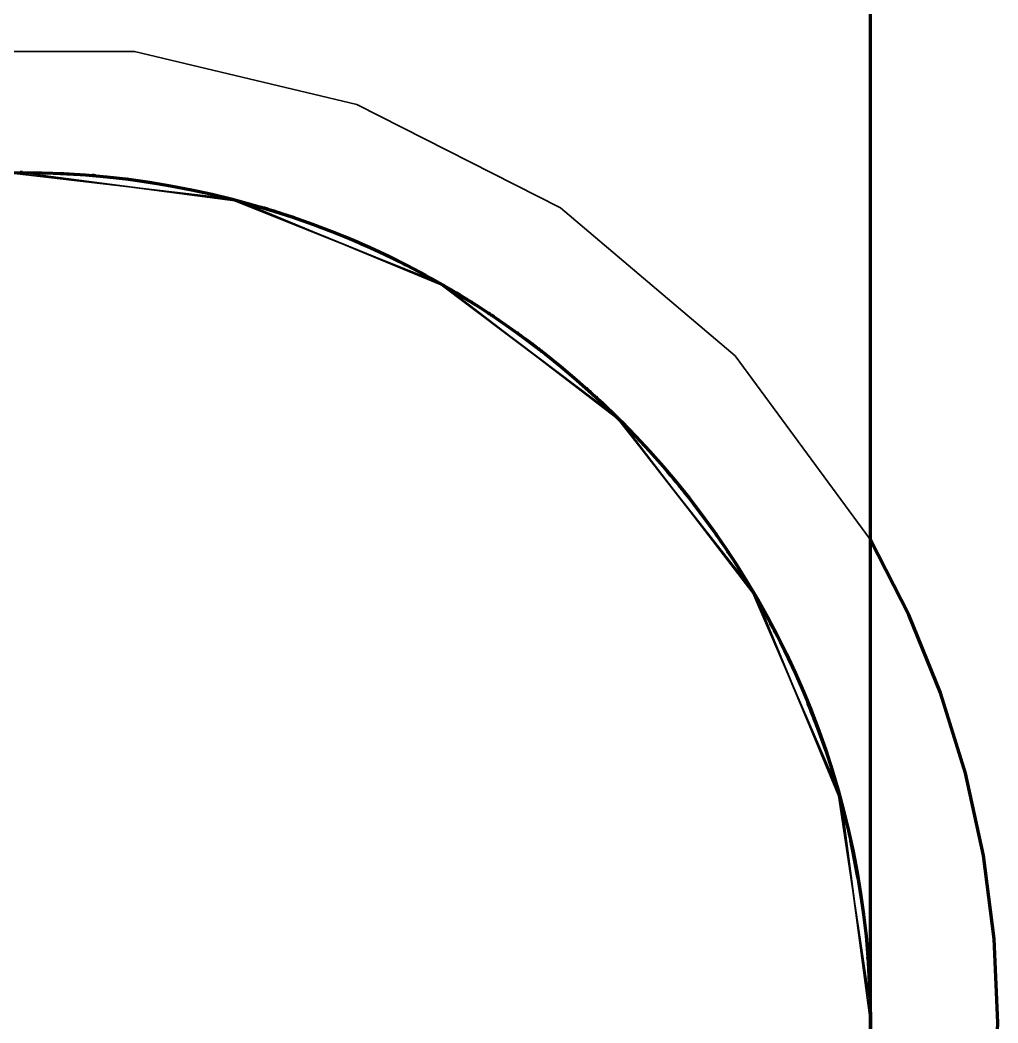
# Model space of a CAD drawing. Header units: millimetres. Extents: x 0 to 2382, y 0 to 420.
# Drawn here: x 132.7 to 132.93, y 120 to 120.2358 of the extents above; entities that cross this region are included whole.
import ezdxf

# ---------------------------------------------------------------- set-up
doc = ezdxf.new("R2010")
doc.units = ezdxf.units.MM
doc.linetypes.add('IRAM-E-TRAZOS', pattern=[5, 4, -1])
doc.layers.add('01-VISIBLE', color=7, linetype='CONTINUOUS', lineweight=70)
doc.layers.add('02-OCULTA', color=4, linetype='IRAM-E-TRAZOS', lineweight=35)

msp = doc.modelspace()

# ---------------------------------------------------------------- linework, layer by layer
at = {"layer": '01-VISIBLE'}
for points in [[(132.9, 119.52), (132.9, 119.57053), (132.9, 119.62105), (132.9, 119.67158), (132.9, 119.72211), (132.9, 119.77263), (132.9, 119.82316), (132.9, 119.87368), (132.9, 119.92421), (132.9, 119.97474), (132.9, 120.02526), (132.9, 120.07579), (132.9, 120.12632), (132.9, 120.17684), (132.9, 120.22737), (132.9, 120.27789), (132.9, 120.32842), (132.9, 120.37895), (132.9, 120.42947), (132.9, 120.48)], [(132.9, 120), (132.9, 120.05333), (132.9, 120.10667), (132.9, 120.16), (132.9, 120.21333), (132.9, 120.26667), (132.9, 120.32), (132.9, 120.37333), (132.9, 120.42667), (132.9, 120.48)], [(132.7006, 120.2), (132.7005, 120.2), (132.7004, 120.2), (132.7003, 120.2), (132.7002, 120.2), (132.7001, 120.2), (132.7, 120.2)], [(132.71703, 120.19927), (132.71702, 120.19927), (132.71701, 120.19928), (132.717, 120.19928), (132.71699, 120.19928), (132.71698, 120.19928), (132.71697, 120.19928)], [(132.71738, 120.19924), (132.71732, 120.19925), (132.71727, 120.19925), (132.71721, 120.19926), (132.71715, 120.19926), (132.71709, 120.19927), (132.71703, 120.19927)], [(132.71772, 120.19921), (132.71767, 120.19922), (132.71761, 120.19922), (132.71756, 120.19923), (132.7175, 120.19923), (132.71744, 120.19924), (132.71739, 120.19924)], [(132.71777, 120.19921), (132.71776, 120.19921), (132.71776, 120.19921), (132.71775, 120.19921), (132.71774, 120.19921), (132.71774, 120.19921), (132.71773, 120.19921)], [(132.71786, 120.1992), (132.71786, 120.1992), (132.71786, 120.1992), (132.71786, 120.1992), (132.71786, 120.1992), (132.71786, 120.1992), (132.71786, 120.1992)], [(132.72525, 120.1984), (132.72523, 120.1984), (132.72521, 120.1984), (132.7252, 120.19841), (132.72518, 120.19841), (132.72516, 120.19841), (132.72515, 120.19841)], [(132.73493, 120.19693), (132.73493, 120.19693), (132.73492, 120.19693), (132.73491, 120.19693), (132.73491, 120.19693), (132.7349, 120.19693), (132.73489, 120.19693)], [(132.75647, 120.19186), (132.75647, 120.19186), (132.75647, 120.19186), (132.75647, 120.19186), (132.75647, 120.19186), (132.75647, 120.19186), (132.75647, 120.19186)], [(132.75795, 120.19142), (132.75772, 120.19149), (132.75749, 120.19156), (132.75725, 120.19163), (132.75702, 120.1917), (132.75679, 120.19177), (132.75656, 120.19184)], [(132.76156, 120.19029), (132.76096, 120.19048), (132.76036, 120.19067), (132.75976, 120.19086), (132.75916, 120.19105), (132.75855, 120.19124), (132.75795, 120.19142)], [(132.76461, 120.18928), (132.7641, 120.18945), (132.76359, 120.18962), (132.76309, 120.18979), (132.76258, 120.18996), (132.76207, 120.19012), (132.76156, 120.19029)], [(132.76464, 120.18927), (132.76463, 120.18927), (132.76463, 120.18927), (132.76462, 120.18927), (132.76462, 120.18927), (132.76461, 120.18927), (132.76461, 120.18928)], [(132.77648, 120.1848), (132.77646, 120.18481), (132.77645, 120.18481), (132.77644, 120.18482), (132.77643, 120.18482), (132.77641, 120.18483), (132.7764, 120.18483)], [(132.78221, 120.18232), (132.78127, 120.18275), (132.78032, 120.18316), (132.77938, 120.18357), (132.77843, 120.18398), (132.77748, 120.18438), (132.77653, 120.18478)], [(132.78959, 120.17881), (132.78959, 120.17881), (132.78959, 120.17881), (132.78959, 120.17881), (132.78959, 120.17881), (132.78959, 120.17881), (132.78959, 120.17881)], [(132.78969, 120.17876), (132.78969, 120.17876), (132.78969, 120.17876), (132.78969, 120.17876), (132.78969, 120.17876), (132.78969, 120.17876), (132.78969, 120.17876)], [(132.78978, 120.17872), (132.78978, 120.17872), (132.78978, 120.17872), (132.78978, 120.17872), (132.78978, 120.17872), (132.78978, 120.17872), (132.78978, 120.17872)], [(132.79101, 120.17809), (132.79088, 120.17816), (132.79074, 120.17823), (132.79061, 120.1783), (132.79048, 120.17836), (132.79034, 120.17843), (132.79021, 120.1785)], [(132.80253, 120.17172), (132.80153, 120.17231), (132.80054, 120.17289), (132.79954, 120.17347), (132.79853, 120.17404), (132.79753, 120.17461), (132.79652, 120.17517)], [(132.80297, 120.17146), (132.8029, 120.1715), (132.80283, 120.17154), (132.80276, 120.17158), (132.80269, 120.17163), (132.80261, 120.17167), (132.80254, 120.17171)], [(132.80338, 120.17121), (132.80332, 120.17125), (132.80325, 120.17129), (132.80318, 120.17133), (132.80311, 120.17137), (132.80304, 120.17141), (132.80298, 120.17145)], [(132.80614, 120.16951), (132.80611, 120.16953), (132.80608, 120.16955), (132.80605, 120.16957), (132.80601, 120.16959), (132.80598, 120.16961), (132.80595, 120.16963)], [(132.80631, 120.16941), (132.80628, 120.16942), (132.80626, 120.16944), (132.80623, 120.16945), (132.80621, 120.16947), (132.80618, 120.16948), (132.80616, 120.1695)], [(132.80635, 120.16938), (132.80635, 120.16938), (132.80635, 120.16938), (132.80635, 120.16938), (132.80635, 120.16938), (132.80635, 120.16938), (132.80635, 120.16938)], [(132.80656, 120.16925), (132.80656, 120.16925), (132.80656, 120.16925), (132.80656, 120.16925), (132.80656, 120.16925), (132.80656, 120.16925), (132.80656, 120.16925)], [(132.80676, 120.16912), (132.80676, 120.16912), (132.80676, 120.16912), (132.80676, 120.16912), (132.80676, 120.16912), (132.80676, 120.16912), (132.80676, 120.16912)], [(132.80696, 120.16899), (132.80696, 120.16899), (132.80696, 120.16899), (132.80696, 120.16899), (132.80696, 120.16899), (132.80696, 120.16899), (132.80696, 120.16899)], [(132.80717, 120.16886), (132.80717, 120.16886), (132.80717, 120.16886), (132.80717, 120.16886), (132.80717, 120.16886), (132.80717, 120.16886), (132.80717, 120.16886)], [(132.80737, 120.16874), (132.80737, 120.16874), (132.80737, 120.16874), (132.80737, 120.16874), (132.80737, 120.16874), (132.80737, 120.16874), (132.80737, 120.16874)], [(132.80757, 120.16861), (132.80757, 120.16861), (132.80757, 120.16861), (132.80757, 120.16861), (132.80757, 120.16861), (132.80757, 120.16861), (132.80757, 120.16861)], [(132.80777, 120.16848), (132.80777, 120.16848), (132.80777, 120.16848), (132.80777, 120.16848), (132.80777, 120.16848), (132.80777, 120.16848), (132.80777, 120.16848)], [(132.80798, 120.16835), (132.80798, 120.16835), (132.80798, 120.16835), (132.80798, 120.16835), (132.80798, 120.16835), (132.80798, 120.16835), (132.80798, 120.16835)], [(132.80818, 120.16822), (132.80818, 120.16822), (132.80818, 120.16822), (132.80818, 120.16822), (132.80818, 120.16822), (132.80818, 120.16822), (132.80818, 120.16822)], [(132.80838, 120.16809), (132.80838, 120.16809), (132.80838, 120.16809), (132.80838, 120.16809), (132.80838, 120.16809), (132.80838, 120.16809), (132.80838, 120.16809)], [(132.80858, 120.16796), (132.80858, 120.16796), (132.80858, 120.16796), (132.80858, 120.16796), (132.80858, 120.16796), (132.80858, 120.16796), (132.80858, 120.16796)], [(132.80898, 120.1677), (132.80898, 120.1677), (132.80898, 120.1677), (132.80898, 120.1677), (132.80898, 120.1677), (132.80898, 120.1677), (132.80898, 120.1677)], [(132.80918, 120.16757), (132.80918, 120.16757), (132.80918, 120.16757), (132.80918, 120.16757), (132.80918, 120.16757), (132.80918, 120.16757), (132.80918, 120.16757)], [(132.80938, 120.16744), (132.80938, 120.16744), (132.80938, 120.16744), (132.80938, 120.16744), (132.80938, 120.16744), (132.80938, 120.16744), (132.80938, 120.16744)], [(132.80958, 120.16731), (132.80958, 120.16731), (132.80958, 120.16731), (132.80958, 120.16731), (132.80958, 120.16731), (132.80958, 120.16731), (132.80958, 120.16731)], [(132.80974, 120.1672), (132.80974, 120.1672), (132.80974, 120.1672), (132.80974, 120.1672), (132.80974, 120.1672), (132.80974, 120.1672), (132.80974, 120.1672)], [(132.8099, 120.1671), (132.8099, 120.1671), (132.8099, 120.1671), (132.8099, 120.1671), (132.8099, 120.1671), (132.8099, 120.1671), (132.8099, 120.1671)], [(132.81006, 120.16699), (132.81006, 120.16699), (132.81006, 120.16699), (132.81006, 120.16699), (132.81006, 120.16699), (132.81006, 120.16699), (132.81006, 120.16699)], [(132.81051, 120.16669), (132.81045, 120.16673), (132.81039, 120.16677), (132.81033, 120.16681), (132.81027, 120.16685), (132.81021, 120.16689), (132.81015, 120.16693)], [(132.81148, 120.16605), (132.81138, 120.16612), (132.81128, 120.16618), (132.81118, 120.16625), (132.81108, 120.16632), (132.81097, 120.16639), (132.81087, 120.16646)], [(132.81707, 120.16215), (132.81705, 120.16217), (132.81702, 120.16219), (132.817, 120.16221), (132.81697, 120.16223), (132.81694, 120.16225), (132.81692, 120.16227)], [(132.81738, 120.16193), (132.81738, 120.16193), (132.81737, 120.16194), (132.81737, 120.16194), (132.81737, 120.16194), (132.81736, 120.16194), (132.81736, 120.16195)], [(132.81787, 120.16157), (132.81786, 120.16158), (132.81785, 120.16159), (132.81784, 120.1616), (132.81783, 120.16161), (132.81782, 120.16162), (132.8178, 120.16162)], [(132.81825, 120.1613), (132.81825, 120.1613), (132.81825, 120.1613), (132.81825, 120.1613), (132.81825, 120.1613), (132.81825, 120.1613), (132.81825, 120.1613)], [(132.81873, 120.16094), (132.81873, 120.16095), (132.81872, 120.16095), (132.81871, 120.16096), (132.8187, 120.16097), (132.81869, 120.16097), (132.81869, 120.16098)], [(132.81916, 120.16063), (132.81916, 120.16063), (132.81915, 120.16063), (132.81914, 120.16064), (132.81914, 120.16064), (132.81913, 120.16065), (132.81912, 120.16065)], [(132.81921, 120.16059), (132.81921, 120.16059), (132.8192, 120.16059), (132.8192, 120.1606), (132.81919, 120.1606), (132.81919, 120.16061), (132.81918, 120.16061)], [(132.81927, 120.16055), (132.81926, 120.16055), (132.81925, 120.16056), (132.81924, 120.16056), (132.81924, 120.16057), (132.81923, 120.16058), (132.81922, 120.16058)], [(132.81932, 120.16051), (132.81931, 120.16051), (132.81931, 120.16052), (132.8193, 120.16052), (132.81929, 120.16053), (132.81928, 120.16054), (132.81927, 120.16054)], [(132.81937, 120.16047), (132.81937, 120.16047), (132.81936, 120.16048), (132.81935, 120.16048), (132.81934, 120.16049), (132.81934, 120.1605), (132.81933, 120.1605)], [(132.81943, 120.16043), (132.81942, 120.16043), (132.81941, 120.16044), (132.81941, 120.16044), (132.8194, 120.16045), (132.81939, 120.16045), (132.81938, 120.16046)], [(132.81948, 120.16039), (132.81947, 120.16039), (132.81947, 120.1604), (132.81946, 120.1604), (132.81945, 120.16041), (132.81945, 120.16041), (132.81944, 120.16042)], [(132.81953, 120.16035), (132.81953, 120.16035), (132.81952, 120.16036), (132.81951, 120.16036), (132.81951, 120.16037), (132.8195, 120.16037), (132.81949, 120.16038)], [(132.81959, 120.16031), (132.81958, 120.16031), (132.81958, 120.16032), (132.81957, 120.16032), (132.81956, 120.16033), (132.81956, 120.16033), (132.81955, 120.16034)], [(132.81964, 120.16027), (132.81964, 120.16027), (132.81963, 120.16028), (132.81962, 120.16028), (132.81962, 120.16029), (132.81961, 120.16029), (132.8196, 120.1603)], [(132.81969, 120.16023), (132.81969, 120.16023), (132.81968, 120.16024), (132.81968, 120.16024), (132.81967, 120.16025), (132.81967, 120.16025), (132.81966, 120.16026)], [(132.81975, 120.16019), (132.81974, 120.1602), (132.81973, 120.1602), (132.81972, 120.16021), (132.81971, 120.16021), (132.8197, 120.16022), (132.8197, 120.16023)], [(132.8198, 120.16015), (132.81979, 120.16016), (132.81978, 120.16016), (132.81978, 120.16017), (132.81977, 120.16017), (132.81976, 120.16018), (132.81975, 120.16019)], [(132.81985, 120.16011), (132.81985, 120.16012), (132.81984, 120.16012), (132.81983, 120.16013), (132.81982, 120.16013), (132.81981, 120.16014), (132.81981, 120.16015)], [(132.81991, 120.16007), (132.8199, 120.16008), (132.81989, 120.16008), (132.81988, 120.16009), (132.81988, 120.16009), (132.81987, 120.1601), (132.81986, 120.1601)], [(132.81996, 120.16003), (132.81995, 120.16004), (132.81995, 120.16004), (132.81994, 120.16005), (132.81993, 120.16005), (132.81992, 120.16006), (132.81992, 120.16006)], [(132.82001, 120.15999), (132.82001, 120.16), (132.82, 120.16), (132.81999, 120.16001), (132.81998, 120.16001), (132.81998, 120.16002), (132.81997, 120.16002)], [(132.82007, 120.15995), (132.82006, 120.15995), (132.82005, 120.15996), (132.82005, 120.15997), (132.82004, 120.15997), (132.82003, 120.15998), (132.82003, 120.15998)], [(132.82012, 120.15991), (132.82011, 120.15991), (132.82011, 120.15992), (132.8201, 120.15992), (132.82009, 120.15993), (132.82009, 120.15993), (132.82008, 120.15994)], [(132.82017, 120.15987), (132.82017, 120.15987), (132.82016, 120.15988), (132.82015, 120.15988), (132.82015, 120.15989), (132.82014, 120.15989), (132.82013, 120.1599)], [(132.82023, 120.15983), (132.82022, 120.15983), (132.82021, 120.15984), (132.82021, 120.15984), (132.8202, 120.15985), (132.8202, 120.15985), (132.82019, 120.15986)], [(132.82028, 120.15979), (132.82027, 120.15979), (132.82027, 120.1598), (132.82026, 120.1598), (132.82026, 120.15981), (132.82025, 120.15981), (132.82024, 120.15982)], [(132.82033, 120.15975), (132.82032, 120.15976), (132.82032, 120.15976), (132.82031, 120.15977), (132.8203, 120.15978), (132.82029, 120.15978), (132.82028, 120.15979)], [(132.82039, 120.15971), (132.82038, 120.15972), (132.82037, 120.15972), (132.82036, 120.15973), (132.82035, 120.15974), (132.82034, 120.15974), (132.82034, 120.15975)], [(132.82044, 120.15967), (132.82043, 120.15968), (132.82042, 120.15968), (132.82041, 120.15969), (132.82041, 120.15969), (132.8204, 120.1597), (132.82039, 120.15971)], [(132.82049, 120.15963), (132.82048, 120.15964), (132.82048, 120.15964), (132.82047, 120.15965), (132.82046, 120.15965), (132.82045, 120.15966), (132.82045, 120.15967)], [(132.82054, 120.15959), (132.82054, 120.1596), (132.82053, 120.1596), (132.82052, 120.15961), (132.82051, 120.15961), (132.82051, 120.15962), (132.8205, 120.15962)], [(132.8206, 120.15955), (132.82059, 120.15956), (132.82058, 120.15956), (132.82058, 120.15957), (132.82057, 120.15957), (132.82056, 120.15958), (132.82055, 120.15958)], [(132.82065, 120.15951), (132.82064, 120.15952), (132.82064, 120.15952), (132.82063, 120.15953), (132.82062, 120.15953), (132.82062, 120.15954), (132.82061, 120.15954)], [(132.8207, 120.15947), (132.8207, 120.15948), (132.82069, 120.15948), (132.82068, 120.15949), (132.82068, 120.15949), (132.82067, 120.1595), (132.82066, 120.1595)], [(132.82076, 120.15943), (132.82075, 120.15944), (132.82074, 120.15944), (132.82074, 120.15944), (132.82073, 120.15945), (132.82072, 120.15945), (132.82072, 120.15946)], [(132.82081, 120.15939), (132.8208, 120.15939), (132.8208, 120.1594), (132.82079, 120.1594), (132.82078, 120.15941), (132.82078, 120.15941), (132.82077, 120.15942)], [(132.82086, 120.15935), (132.82085, 120.15936), (132.82084, 120.15936), (132.82084, 120.15937), (132.82083, 120.15938), (132.82082, 120.15938), (132.82081, 120.15939)], [(132.82091, 120.15931), (132.82091, 120.15932), (132.8209, 120.15932), (132.82089, 120.15933), (132.82088, 120.15934), (132.82087, 120.15934), (132.82086, 120.15935)], [(132.82097, 120.15927), (132.82096, 120.15928), (132.82095, 120.15928), (132.82094, 120.15929), (132.82093, 120.15929), (132.82093, 120.1593), (132.82092, 120.15931)], [(132.82102, 120.15923), (132.82101, 120.15924), (132.821, 120.15924), (132.821, 120.15925), (132.82099, 120.15925), (132.82098, 120.15926), (132.82097, 120.15927)], [(132.82107, 120.15919), (132.82107, 120.1592), (132.82106, 120.1592), (132.82105, 120.15921), (132.82104, 120.15921), (132.82103, 120.15922), (132.82103, 120.15922)], [(132.82113, 120.15915), (132.82112, 120.15916), (132.82111, 120.15916), (132.8211, 120.15917), (132.8211, 120.15917), (132.82109, 120.15918), (132.82108, 120.15918)], [(132.82118, 120.15911), (132.82117, 120.15911), (132.82116, 120.15912), (132.82116, 120.15913), (132.82115, 120.15913), (132.82114, 120.15914), (132.82114, 120.15914)], [(132.82123, 120.15907), (132.82122, 120.15907), (132.82122, 120.15908), (132.82121, 120.15908), (132.8212, 120.15909), (132.8212, 120.15909), (132.82119, 120.1591)], [(132.82128, 120.15903), (132.82128, 120.15903), (132.82127, 120.15904), (132.82126, 120.15904), (132.82126, 120.15905), (132.82125, 120.15905), (132.82125, 120.15906)], [(132.82134, 120.15899), (132.82133, 120.15899), (132.82132, 120.159), (132.82132, 120.159), (132.82131, 120.15901), (132.82131, 120.15901), (132.8213, 120.15902)], [(132.82327, 120.15749), (132.82304, 120.15767), (132.82281, 120.15785), (132.82258, 120.15803), (132.82234, 120.15821), (132.82211, 120.15839), (132.82188, 120.15857)], [(132.82338, 120.15741), (132.82337, 120.15742), (132.82336, 120.15742), (132.82335, 120.15743), (132.82334, 120.15744), (132.82333, 120.15745), (132.82332, 120.15745)], [(132.82357, 120.15726), (132.82357, 120.15726), (132.82356, 120.15726), (132.82356, 120.15727), (132.82356, 120.15727), (132.82356, 120.15727), (132.82356, 120.15727)], [(132.82369, 120.15716), (132.82368, 120.15718), (132.82366, 120.15719), (132.82365, 120.1572), (132.82363, 120.15721), (132.82362, 120.15722), (132.82361, 120.15723)], [(132.82391, 120.15699), (132.82391, 120.15699), (132.82391, 120.15699), (132.82391, 120.15699), (132.82391, 120.15699), (132.82391, 120.15699), (132.82391, 120.15699)], [(132.82414, 120.15681), (132.82414, 120.15681), (132.82414, 120.15681), (132.82414, 120.15681), (132.82414, 120.15681), (132.82414, 120.15681), (132.82414, 120.15681)], [(132.82432, 120.15667), (132.82431, 120.15668), (132.8243, 120.15668), (132.82429, 120.15669), (132.82428, 120.1567), (132.82427, 120.1567), (132.82426, 120.15671)], [(132.8245, 120.15652), (132.8245, 120.15652), (132.8245, 120.15652), (132.8245, 120.15652), (132.8245, 120.15652), (132.8245, 120.15652), (132.8245, 120.15652)], [(132.82468, 120.15638), (132.82468, 120.15638), (132.82468, 120.15638), (132.82468, 120.15638), (132.82468, 120.15638), (132.82468, 120.15638), (132.82468, 120.15638)], [(132.82486, 120.15623), (132.82486, 120.15623), (132.82486, 120.15623), (132.82486, 120.15623), (132.82486, 120.15623), (132.82486, 120.15623), (132.82486, 120.15623)], [(132.82505, 120.15609), (132.82505, 120.15609), (132.82505, 120.15609), (132.82505, 120.15609), (132.82505, 120.15609), (132.82505, 120.15609), (132.82505, 120.15609)], [(132.82523, 120.15594), (132.82523, 120.15594), (132.82523, 120.15594), (132.82523, 120.15594), (132.82523, 120.15594), (132.82523, 120.15594), (132.82523, 120.15594)], [(132.82541, 120.1558), (132.82541, 120.1558), (132.82541, 120.1558), (132.82541, 120.1558), (132.82541, 120.1558), (132.82541, 120.1558), (132.82541, 120.1558)], [(132.82559, 120.15565), (132.82559, 120.15565), (132.82559, 120.15565), (132.82559, 120.15565), (132.82559, 120.15565), (132.82559, 120.15565), (132.82559, 120.15565)], [(132.82577, 120.15551), (132.82577, 120.15551), (132.82577, 120.15551), (132.82577, 120.15551), (132.82577, 120.15551), (132.82577, 120.15551), (132.82577, 120.15551)], [(132.82595, 120.15536), (132.82595, 120.15536), (132.82595, 120.15536), (132.82595, 120.15536), (132.82595, 120.15536), (132.82595, 120.15536), (132.82595, 120.15536)], [(132.83417, 120.14832), (132.83398, 120.14849), (132.83378, 120.14867), (132.83359, 120.14884), (132.83339, 120.14902), (132.8332, 120.14919), (132.83301, 120.14936)], [(132.83503, 120.14753), (132.83503, 120.14753), (132.83503, 120.14753), (132.83503, 120.14754), (132.83503, 120.14754), (132.83503, 120.14754), (132.83503, 120.14754)], [(132.83526, 120.14733), (132.83526, 120.14733), (132.83526, 120.14733), (132.83526, 120.14733), (132.83526, 120.14733), (132.83526, 120.14733), (132.83526, 120.14733)], [(132.83589, 120.14674), (132.83583, 120.1468), (132.83576, 120.14687), (132.83569, 120.14693), (132.83562, 120.14699), (132.83555, 120.14706), (132.83548, 120.14712)], [(132.84266, 120.14018), (132.84155, 120.14129), (132.84044, 120.14239), (132.83932, 120.14349), (132.8382, 120.14458), (132.83706, 120.14565), (132.83591, 120.14672)], [(132.85503, 120.12636), (132.85439, 120.12714), (132.85375, 120.12791), (132.85311, 120.12868), (132.85246, 120.12945), (132.8518, 120.13021), (132.85115, 120.13097)], [(132.85526, 120.12607), (132.85522, 120.12612), (132.85518, 120.12617), (132.85514, 120.12622), (132.85511, 120.12626), (132.85507, 120.12631), (132.85503, 120.12636)], [(132.85702, 120.12387), (132.85673, 120.12424), (132.85644, 120.12461), (132.85615, 120.12497), (132.85585, 120.12534), (132.85556, 120.1257), (132.85526, 120.12607)], [(132.85712, 120.12374), (132.85711, 120.12376), (132.8571, 120.12378), (132.85708, 120.12379), (132.85707, 120.12381), (132.85706, 120.12383), (132.85704, 120.12384)], [(132.8572, 120.12365), (132.85719, 120.12366), (132.85717, 120.12368), (132.85716, 120.12369), (132.85715, 120.12371), (132.85714, 120.12372), (132.85713, 120.12374)], [(132.85721, 120.12364), (132.85721, 120.12364), (132.85721, 120.12364), (132.85721, 120.12364), (132.8572, 120.12364), (132.8572, 120.12364), (132.8572, 120.12364)], [(132.86385, 120.11469), (132.86381, 120.11475), (132.86377, 120.11481), (132.86373, 120.11486), (132.86369, 120.11492), (132.86365, 120.11498), (132.86361, 120.11503)], [(132.86397, 120.11452), (132.86395, 120.11455), (132.86393, 120.11458), (132.86391, 120.11461), (132.86389, 120.11463), (132.86387, 120.11466), (132.86385, 120.11469)], [(132.86628, 120.11114), (132.8659, 120.11171), (132.86551, 120.11227), (132.86513, 120.11284), (132.86475, 120.1134), (132.86436, 120.11396), (132.86397, 120.11452)], [(132.93, 120), (132.92915, 120.01977), (132.9266, 120.0394), (132.92237, 120.05874), (132.9165, 120.07764), (132.90902, 120.09596), (132.9, 120.11358)], [(132.93, 120), (132.92915, 120.01977), (132.9266, 120.0394), (132.92237, 120.05874), (132.9165, 120.07764), (132.90902, 120.09596), (132.9, 120.11358)], [(132.8663, 120.11111), (132.86629, 120.11111), (132.86629, 120.11111), (132.86629, 120.11112), (132.86629, 120.11112), (132.86629, 120.11112), (132.86629, 120.11112)], [(132.86646, 120.11087), (132.86644, 120.11089), (132.86643, 120.11091), (132.86641, 120.11094), (132.8664, 120.11096), (132.86638, 120.11099), (132.86636, 120.11101)], [(132.86757, 120.10918), (132.86739, 120.10945), (132.86722, 120.10972), (132.86704, 120.10999), (132.86686, 120.11027), (132.86668, 120.11054), (132.8665, 120.11081)], [(132.87422, 120.09821), (132.87422, 120.09823), (132.87421, 120.09825), (132.8742, 120.09826), (132.87419, 120.09828), (132.87418, 120.09829), (132.87417, 120.09831)], [(132.87529, 120.09629), (132.87512, 120.09661), (132.87494, 120.09693), (132.87476, 120.09725), (132.87458, 120.09757), (132.87441, 120.09789), (132.87423, 120.09821)], [(132.87619, 120.09465), (132.87604, 120.09492), (132.87589, 120.0952), (132.87574, 120.09547), (132.87559, 120.09574), (132.87544, 120.09602), (132.87529, 120.09629)], [(132.87628, 120.09447), (132.87627, 120.0945), (132.87625, 120.09453), (132.87623, 120.09456), (132.87622, 120.09459), (132.8762, 120.09462), (132.87619, 120.09465)], [(132.87796, 120.09127), (132.87768, 120.09181), (132.87741, 120.09234), (132.87713, 120.09287), (132.87685, 120.0934), (132.87657, 120.09394), (132.87628, 120.09447)], [(132.87805, 120.09109), (132.87804, 120.09112), (132.87802, 120.09115), (132.87801, 120.09117), (132.878, 120.0912), (132.87798, 120.09122), (132.87797, 120.09125)], [(132.88134, 120.08435), (132.88118, 120.08469), (132.88103, 120.08503), (132.88087, 120.08537), (132.88071, 120.0857), (132.88055, 120.08604), (132.88039, 120.08638)], [(132.88391, 120.0786), (132.88391, 120.0786), (132.88391, 120.0786), (132.88391, 120.0786), (132.88391, 120.0786), (132.88391, 120.0786), (132.88391, 120.0786)], [(132.88398, 120.07844), (132.88398, 120.07844), (132.88398, 120.07844), (132.88398, 120.07844), (132.88398, 120.07844), (132.88398, 120.07844), (132.88398, 120.07844)], [(132.88404, 120.07828), (132.88404, 120.07828), (132.88404, 120.07828), (132.88404, 120.07828), (132.88404, 120.07828), (132.88404, 120.07828), (132.88404, 120.07828)], [(132.88528, 120.0753), (132.88528, 120.07532), (132.88527, 120.07533), (132.88526, 120.07535), (132.88526, 120.07536), (132.88525, 120.07538), (132.88524, 120.0754)], [(132.88532, 120.07522), (132.88532, 120.07522), (132.88532, 120.07522), (132.88532, 120.07522), (132.88532, 120.07522), (132.88532, 120.07522), (132.88532, 120.07522)], [(132.88534, 120.07515), (132.88534, 120.07515), (132.88534, 120.07515), (132.88534, 120.07515), (132.88534, 120.07515), (132.88534, 120.07515), (132.88534, 120.07515)], [(132.88748, 120.06966), (132.88714, 120.07057), (132.88679, 120.07148), (132.88644, 120.07238), (132.88609, 120.07329), (132.88573, 120.07419), (132.88537, 120.07509)], [(132.89538, 120.04275), (132.89537, 120.04276), (132.89537, 120.04277), (132.89537, 120.04279), (132.89537, 120.0428), (132.89537, 120.04281), (132.89536, 120.04282)], [(132.89556, 120.0419), (132.89553, 120.04204), (132.8955, 120.04218), (132.89547, 120.04232), (132.89544, 120.04246), (132.89541, 120.0426), (132.89538, 120.04274)], [(132.89561, 120.0417), (132.8956, 120.04173), (132.89559, 120.04176), (132.89558, 120.0418), (132.89558, 120.04183), (132.89557, 120.04186), (132.89556, 120.04189)], [(132.89705, 120.03425), (132.89683, 120.03549), (132.8966, 120.03673), (132.89636, 120.03797), (132.89612, 120.03921), (132.89587, 120.04045), (132.89561, 120.04168)], [(132.89709, 120.03399), (132.89708, 120.03403), (132.89708, 120.03406), (132.89707, 120.03409), (132.89707, 120.03413), (132.89706, 120.03416), (132.89706, 120.03419)], [(132.89942, 120.01523), (132.89942, 120.01527), (132.89941, 120.0153), (132.89941, 120.01534), (132.89941, 120.01537), (132.89941, 120.0154), (132.8994, 120.01544)], [(132.89942, 120.01517), (132.89942, 120.01517), (132.89942, 120.01517), (132.89942, 120.01517), (132.89942, 120.01517), (132.89942, 120.01517), (132.89942, 120.01517)], [(132.89943, 120.01506), (132.89943, 120.01506), (132.89943, 120.01506), (132.89943, 120.01506), (132.89943, 120.01506), (132.89943, 120.01506), (132.89943, 120.01506)], [(132.89992, 120.00571), (132.89992, 120.00571), (132.89992, 120.00571), (132.89992, 120.00571), (132.89992, 120.00571), (132.89992, 120.00572), (132.89992, 120.00572)], [(132.89996, 120.00413), (132.89995, 120.00437), (132.89995, 120.00462), (132.89994, 120.00487), (132.89993, 120.00511), (132.89993, 120.00536), (132.89992, 120.00561)], [(132.89996, 120.00411), (132.89997, 120.00342), (132.89998, 120.00274), (132.89999, 120.00205), (132.9, 120.00137), (132.9, 120.00068), (132.9, 120)], [(132.9, 120), (132.9, 120.00068), (132.9, 120.00137), (132.89999, 120.00205), (132.89998, 120.00274), (132.89997, 120.00342), (132.89996, 120.00411)], [(132.9, 120), (132.89974, 119.98973), (132.89895, 119.97949), (132.89763, 119.9693), (132.89579, 119.9592), (132.89344, 119.9492), (132.89058, 119.93933)], [(132.89996, 119.99589), (132.89997, 119.99658), (132.89998, 119.99726), (132.89999, 119.99795), (132.9, 119.99863), (132.9, 119.99932), (132.9, 120)], [(132.9, 119.88642), (132.90902, 119.90404), (132.9165, 119.92236), (132.92237, 119.94126), (132.9266, 119.9606), (132.92915, 119.98023), (132.93, 120)], [(132.9, 119.88642), (132.90902, 119.90404), (132.9165, 119.92236), (132.92237, 119.94126), (132.9266, 119.9606), (132.92915, 119.98023), (132.93, 120)], [(132.9, 119.52), (132.9, 119.57333), (132.9, 119.62667), (132.9, 119.68), (132.9, 119.73333), (132.9, 119.78667), (132.9, 119.84), (132.9, 119.89333), (132.9, 119.94667), (132.9, 120)]]:
    msp.add_lwpolyline(points, dxfattribs=at)
msp.add_circle((132.7, 120), 0.2, dxfattribs=at)
at = {"layer": '02-OCULTA'}
for points in [[(132.9, 120.11358), (132.86817, 120.15691), (132.82715, 120.19166), (132.77918, 120.21594), (132.72688, 120.22842), (132.67312, 120.22842), (132.62082, 120.21594), (132.57285, 120.19166), (132.53183, 120.15691), (132.5, 120.11358)], [(132.9, 120.11358), (132.86817, 120.15691), (132.82715, 120.19166), (132.77918, 120.21594), (132.72688, 120.22842), (132.67312, 120.22842), (132.62082, 120.21594), (132.57285, 120.19166), (132.53183, 120.15691), (132.5, 120.11358)], [(132.69668, 120.19997), (132.74909, 120.19388), (132.79808, 120.1743), (132.84024, 120.14259), (132.87265, 120.10096), (132.89304, 120.0523), (132.9, 120)], [(132.7, 120.2), (132.69994, 120.2), (132.69989, 120.2), (132.69983, 120.2), (132.69977, 120.2), (132.69972, 120.2), (132.69966, 120.2)], [(132.7, 120.2), (132.7511, 120.19336), (132.79881, 120.17389), (132.83996, 120.14287), (132.87182, 120.10236), (132.89227, 120.05506), (132.89996, 120.00411)], [(132.7, 120.2), (132.75176, 120.19319), (132.8, 120.17321), (132.84142, 120.14142), (132.87321, 120.1), (132.89319, 120.05176), (132.9, 120)], [(132.71697, 120.19928), (132.71425, 120.19949), (132.71152, 120.19967), (132.70879, 120.19981), (132.70606, 120.19991), (132.70333, 120.19997), (132.7006, 120.2)], [(132.71703, 120.19927), (132.71703, 120.19927), (132.71703, 120.19927), (132.71703, 120.19927), (132.71703, 120.19927), (132.71703, 120.19927), (132.71703, 120.19927)], [(132.71739, 120.19924), (132.71739, 120.19924), (132.71739, 120.19924), (132.71738, 120.19924), (132.71738, 120.19924), (132.71738, 120.19924), (132.71738, 120.19924)], [(132.71773, 120.19921), (132.71773, 120.19921), (132.71773, 120.19921), (132.71773, 120.19921), (132.71773, 120.19921), (132.71772, 120.19921), (132.71772, 120.19921)], [(132.71786, 120.1992), (132.71784, 120.1992), (132.71783, 120.1992), (132.71781, 120.19921), (132.7178, 120.19921), (132.71779, 120.19921), (132.71777, 120.19921)], [(132.72515, 120.19841), (132.72393, 120.19856), (132.72272, 120.19871), (132.72151, 120.19884), (132.72029, 120.19897), (132.71907, 120.19909), (132.71786, 120.1992)], [(132.73489, 120.19693), (132.73329, 120.19721), (132.73169, 120.19747), (132.73008, 120.19773), (132.72847, 120.19796), (132.72686, 120.19819), (132.72525, 120.1984)], [(132.75647, 120.19186), (132.75292, 120.19287), (132.74935, 120.19381), (132.74577, 120.19469), (132.74217, 120.1955), (132.73856, 120.19625), (132.73493, 120.19693)], [(132.75656, 120.19184), (132.75654, 120.19184), (132.75653, 120.19184), (132.75651, 120.19185), (132.7565, 120.19185), (132.75649, 120.19186), (132.75647, 120.19186)], [(132.75795, 120.19142), (132.75795, 120.19142), (132.75795, 120.19142), (132.75795, 120.19142), (132.75795, 120.19142), (132.75795, 120.19142), (132.75795, 120.19142)], [(132.76156, 120.19029), (132.76156, 120.19029), (132.76156, 120.19029), (132.76156, 120.19029), (132.76156, 120.19029), (132.76156, 120.19029), (132.76156, 120.19029)], [(132.76461, 120.18928), (132.76461, 120.18928), (132.76461, 120.18928), (132.76461, 120.18928), (132.76461, 120.18928), (132.76461, 120.18928), (132.76461, 120.18928)], [(132.7764, 120.18483), (132.77446, 120.18562), (132.77251, 120.18639), (132.77055, 120.18714), (132.76859, 120.18787), (132.76662, 120.18858), (132.76464, 120.18927)], [(132.77653, 120.18478), (132.77652, 120.18478), (132.77651, 120.18479), (132.7765, 120.18479), (132.77649, 120.18479), (132.77648, 120.1848), (132.77648, 120.1848)], [(132.78959, 120.17881), (132.78837, 120.17942), (132.78714, 120.18002), (132.78592, 120.18061), (132.78468, 120.18119), (132.78345, 120.18176), (132.78221, 120.18232)], [(132.78969, 120.17876), (132.78967, 120.17877), (132.78966, 120.17878), (132.78964, 120.17879), (132.78962, 120.17879), (132.78961, 120.1788), (132.78959, 120.17881)], [(132.78978, 120.17872), (132.78977, 120.17872), (132.78975, 120.17873), (132.78974, 120.17874), (132.78972, 120.17875), (132.78971, 120.17875), (132.78969, 120.17876)], [(132.79021, 120.1785), (132.79014, 120.17854), (132.79007, 120.17857), (132.78999, 120.17861), (132.78992, 120.17864), (132.78985, 120.17868), (132.78978, 120.17872)], [(132.79652, 120.17517), (132.79561, 120.17567), (132.79469, 120.17616), (132.79378, 120.17665), (132.79286, 120.17714), (132.79194, 120.17762), (132.79101, 120.17809)], [(132.80254, 120.17171), (132.80254, 120.17171), (132.80254, 120.17172), (132.80254, 120.17172), (132.80253, 120.17172), (132.80253, 120.17172), (132.80253, 120.17172)], [(132.80298, 120.17145), (132.80298, 120.17145), (132.80297, 120.17145), (132.80297, 120.17145), (132.80297, 120.17145), (132.80297, 120.17145), (132.80297, 120.17146)], [(132.80595, 120.16963), (132.80552, 120.1699), (132.8051, 120.17016), (132.80467, 120.17042), (132.80424, 120.17069), (132.80381, 120.17095), (132.80338, 120.17121)], [(132.80616, 120.1695), (132.80616, 120.1695), (132.80615, 120.1695), (132.80615, 120.16951), (132.80615, 120.16951), (132.80615, 120.16951), (132.80614, 120.16951)], [(132.80635, 120.16938), (132.80634, 120.16939), (132.80633, 120.16939), (132.80633, 120.16939), (132.80632, 120.1694), (132.80632, 120.1694), (132.80631, 120.16941)], [(132.80656, 120.16925), (132.80652, 120.16927), (132.80649, 120.16929), (132.80645, 120.16931), (132.80642, 120.16934), (132.80639, 120.16936), (132.80635, 120.16938)], [(132.80676, 120.16912), (132.80673, 120.16914), (132.80669, 120.16917), (132.80666, 120.16919), (132.80662, 120.16921), (132.80659, 120.16923), (132.80656, 120.16925)], [(132.80696, 120.16899), (132.80693, 120.16902), (132.8069, 120.16904), (132.80686, 120.16906), (132.80683, 120.16908), (132.80679, 120.1691), (132.80676, 120.16912)], [(132.80717, 120.16886), (132.80713, 120.16889), (132.8071, 120.16891), (132.80706, 120.16893), (132.80703, 120.16895), (132.807, 120.16897), (132.80696, 120.16899)], [(132.80737, 120.16874), (132.80733, 120.16876), (132.8073, 120.16878), (132.80727, 120.1688), (132.80723, 120.16882), (132.8072, 120.16884), (132.80717, 120.16886)], [(132.80757, 120.16861), (132.80754, 120.16863), (132.8075, 120.16865), (132.80747, 120.16867), (132.80744, 120.16869), (132.8074, 120.16871), (132.80737, 120.16874)], [(132.80777, 120.16848), (132.80774, 120.1685), (132.80771, 120.16852), (132.80767, 120.16854), (132.80764, 120.16856), (132.80761, 120.16859), (132.80757, 120.16861)], [(132.80798, 120.16835), (132.80794, 120.16837), (132.80791, 120.16839), (132.80787, 120.16841), (132.80784, 120.16843), (132.80781, 120.16846), (132.80777, 120.16848)], [(132.80818, 120.16822), (132.80814, 120.16824), (132.80811, 120.16826), (132.80808, 120.16828), (132.80804, 120.16831), (132.80801, 120.16833), (132.80798, 120.16835)], [(132.80838, 120.16809), (132.80835, 120.16811), (132.80831, 120.16813), (132.80828, 120.16815), (132.80824, 120.16818), (132.80821, 120.1682), (132.80818, 120.16822)], [(132.80858, 120.16796), (132.80855, 120.16798), (132.80851, 120.168), (132.80848, 120.16802), (132.80845, 120.16805), (132.80841, 120.16807), (132.80838, 120.16809)], [(132.80898, 120.1677), (132.80891, 120.16774), (132.80885, 120.16779), (132.80878, 120.16783), (132.80871, 120.16787), (132.80865, 120.16792), (132.80858, 120.16796)], [(132.80918, 120.16757), (132.80915, 120.16759), (132.80912, 120.16761), (132.80908, 120.16763), (132.80905, 120.16766), (132.80902, 120.16768), (132.80898, 120.1677)], [(132.80938, 120.16744), (132.80935, 120.16746), (132.80932, 120.16748), (132.80928, 120.1675), (132.80925, 120.16752), (132.80922, 120.16755), (132.80918, 120.16757)], [(132.80958, 120.16731), (132.80955, 120.16733), (132.80952, 120.16735), (132.80948, 120.16737), (132.80945, 120.16739), (132.80942, 120.16742), (132.80938, 120.16744)], [(132.80974, 120.1672), (132.80972, 120.16722), (132.80969, 120.16724), (132.80966, 120.16725), (132.80964, 120.16727), (132.80961, 120.16729), (132.80958, 120.16731)], [(132.8099, 120.1671), (132.80988, 120.16711), (132.80985, 120.16713), (132.80982, 120.16715), (132.8098, 120.16717), (132.80977, 120.16718), (132.80974, 120.1672)], [(132.81006, 120.16699), (132.81004, 120.16701), (132.81001, 120.16703), (132.80998, 120.16704), (132.80996, 120.16706), (132.80993, 120.16708), (132.8099, 120.1671)], [(132.81015, 120.16693), (132.81014, 120.16694), (132.81012, 120.16695), (132.81011, 120.16696), (132.81009, 120.16697), (132.81008, 120.16698), (132.81006, 120.16699)], [(132.81087, 120.16646), (132.81081, 120.1665), (132.81075, 120.16653), (132.81069, 120.16657), (132.81063, 120.16661), (132.81057, 120.16665), (132.81051, 120.16669)], [(132.81692, 120.16227), (132.81602, 120.16291), (132.81512, 120.16355), (132.81422, 120.16418), (132.81331, 120.16481), (132.8124, 120.16543), (132.81148, 120.16605)], [(132.81736, 120.16195), (132.81731, 120.16198), (132.81727, 120.16201), (132.81722, 120.16205), (132.81717, 120.16208), (132.81712, 120.16212), (132.81707, 120.16215)], [(132.8178, 120.16162), (132.81773, 120.16168), (132.81766, 120.16173), (132.81759, 120.16178), (132.81752, 120.16183), (132.81745, 120.16188), (132.81738, 120.16193)], [(132.81825, 120.1613), (132.81818, 120.16135), (132.81812, 120.16139), (132.81806, 120.16144), (132.818, 120.16148), (132.81793, 120.16153), (132.81787, 120.16157)], [(132.81869, 120.16098), (132.81861, 120.16103), (132.81854, 120.16108), (132.81847, 120.16114), (132.8184, 120.16119), (132.81832, 120.16124), (132.81825, 120.1613)], [(132.81912, 120.16065), (132.81906, 120.1607), (132.81899, 120.16075), (132.81893, 120.1608), (132.81886, 120.16085), (132.8188, 120.16089), (132.81873, 120.16094)], [(132.81918, 120.16061), (132.81918, 120.16061), (132.81917, 120.16062), (132.81917, 120.16062), (132.81917, 120.16062), (132.81916, 120.16062), (132.81916, 120.16063)], [(132.81922, 120.16058), (132.81922, 120.16058), (132.81922, 120.16058), (132.81922, 120.16058), (132.81922, 120.16059), (132.81922, 120.16059), (132.81921, 120.16059)], [(132.81927, 120.16054), (132.81927, 120.16054), (132.81927, 120.16054), (132.81927, 120.16054), (132.81927, 120.16054), (132.81927, 120.16055), (132.81927, 120.16055)], [(132.81933, 120.1605), (132.81933, 120.1605), (132.81933, 120.1605), (132.81933, 120.1605), (132.81932, 120.1605), (132.81932, 120.16051), (132.81932, 120.16051)], [(132.81938, 120.16046), (132.81938, 120.16046), (132.81938, 120.16046), (132.81938, 120.16046), (132.81938, 120.16046), (132.81938, 120.16047), (132.81937, 120.16047)], [(132.81944, 120.16042), (132.81944, 120.16042), (132.81944, 120.16042), (132.81943, 120.16042), (132.81943, 120.16042), (132.81943, 120.16043), (132.81943, 120.16043)], [(132.81949, 120.16038), (132.81949, 120.16038), (132.81949, 120.16038), (132.81949, 120.16038), (132.81949, 120.16038), (132.81948, 120.16039), (132.81948, 120.16039)], [(132.81955, 120.16034), (132.81955, 120.16034), (132.81954, 120.16034), (132.81954, 120.16034), (132.81954, 120.16034), (132.81954, 120.16035), (132.81953, 120.16035)], [(132.8196, 120.1603), (132.8196, 120.1603), (132.8196, 120.1603), (132.8196, 120.1603), (132.81959, 120.1603), (132.81959, 120.16031), (132.81959, 120.16031)], [(132.81966, 120.16026), (132.81966, 120.16026), (132.81965, 120.16026), (132.81965, 120.16026), (132.81965, 120.16026), (132.81964, 120.16027), (132.81964, 120.16027)], [(132.8197, 120.16023), (132.8197, 120.16023), (132.8197, 120.16023), (132.8197, 120.16023), (132.8197, 120.16023), (132.81969, 120.16023), (132.81969, 120.16023)], [(132.81975, 120.16019), (132.81975, 120.16019), (132.81975, 120.16019), (132.81975, 120.16019), (132.81975, 120.16019), (132.81975, 120.16019), (132.81975, 120.16019)], [(132.81981, 120.16015), (132.8198, 120.16015), (132.8198, 120.16015), (132.8198, 120.16015), (132.8198, 120.16015), (132.8198, 120.16015), (132.8198, 120.16015)], [(132.81986, 120.1601), (132.81986, 120.16011), (132.81986, 120.16011), (132.81986, 120.16011), (132.81986, 120.16011), (132.81986, 120.16011), (132.81985, 120.16011)], [(132.81992, 120.16006), (132.81991, 120.16006), (132.81991, 120.16007), (132.81991, 120.16007), (132.81991, 120.16007), (132.81991, 120.16007), (132.81991, 120.16007)], [(132.81997, 120.16002), (132.81997, 120.16002), (132.81997, 120.16002), (132.81997, 120.16003), (132.81996, 120.16003), (132.81996, 120.16003), (132.81996, 120.16003)], [(132.82003, 120.15998), (132.82002, 120.15998), (132.82002, 120.15998), (132.82002, 120.15999), (132.82002, 120.15999), (132.82002, 120.15999), (132.82001, 120.15999)], [(132.82008, 120.15994), (132.82008, 120.15994), (132.82008, 120.15994), (132.82007, 120.15994), (132.82007, 120.15995), (132.82007, 120.15995), (132.82007, 120.15995)], [(132.82013, 120.1599), (132.82013, 120.1599), (132.82013, 120.1599), (132.82013, 120.1599), (132.82013, 120.15991), (132.82012, 120.15991), (132.82012, 120.15991)], [(132.82019, 120.15986), (132.82019, 120.15986), (132.82018, 120.15986), (132.82018, 120.15986), (132.82018, 120.15987), (132.82018, 120.15987), (132.82017, 120.15987)], [(132.82024, 120.15982), (132.82024, 120.15982), (132.82024, 120.15982), (132.82024, 120.15982), (132.82023, 120.15983), (132.82023, 120.15983), (132.82023, 120.15983)], [(132.82028, 120.15979), (132.82028, 120.15979), (132.82028, 120.15979), (132.82028, 120.15979), (132.82028, 120.15979), (132.82028, 120.15979), (132.82028, 120.15979)], [(132.82034, 120.15975), (132.82034, 120.15975), (132.82033, 120.15975), (132.82033, 120.15975), (132.82033, 120.15975), (132.82033, 120.15975), (132.82033, 120.15975)], [(132.82039, 120.15971), (132.82039, 120.15971), (132.82039, 120.15971), (132.82039, 120.15971), (132.82039, 120.15971), (132.82039, 120.15971), (132.82039, 120.15971)], [(132.82045, 120.15967), (132.82044, 120.15967), (132.82044, 120.15967), (132.82044, 120.15967), (132.82044, 120.15967), (132.82044, 120.15967), (132.82044, 120.15967)], [(132.8205, 120.15962), (132.8205, 120.15962), (132.8205, 120.15963), (132.8205, 120.15963), (132.82049, 120.15963), (132.82049, 120.15963), (132.82049, 120.15963)], [(132.82055, 120.15958), (132.82055, 120.15958), (132.82055, 120.15959), (132.82055, 120.15959), (132.82055, 120.15959), (132.82055, 120.15959), (132.82054, 120.15959)], [(132.82061, 120.15954), (132.82061, 120.15954), (132.82061, 120.15954), (132.8206, 120.15955), (132.8206, 120.15955), (132.8206, 120.15955), (132.8206, 120.15955)], [(132.82066, 120.1595), (132.82066, 120.1595), (132.82066, 120.1595), (132.82066, 120.15951), (132.82065, 120.15951), (132.82065, 120.15951), (132.82065, 120.15951)], [(132.82072, 120.15946), (132.82071, 120.15946), (132.82071, 120.15946), (132.82071, 120.15946), (132.82071, 120.15947), (132.82071, 120.15947), (132.8207, 120.15947)], [(132.82077, 120.15942), (132.82077, 120.15942), (132.82077, 120.15942), (132.82076, 120.15942), (132.82076, 120.15943), (132.82076, 120.15943), (132.82076, 120.15943)], [(132.82081, 120.15939), (132.82081, 120.15939), (132.82081, 120.15939), (132.82081, 120.15939), (132.82081, 120.15939), (132.82081, 120.15939), (132.82081, 120.15939)], [(132.82086, 120.15935), (132.82086, 120.15935), (132.82086, 120.15935), (132.82086, 120.15935), (132.82086, 120.15935), (132.82086, 120.15935), (132.82086, 120.15935)], [(132.82092, 120.15931), (132.82092, 120.15931), (132.82092, 120.15931), (132.82092, 120.15931), (132.82092, 120.15931), (132.82092, 120.15931), (132.82091, 120.15931)], [(132.82097, 120.15927), (132.82097, 120.15927), (132.82097, 120.15927), (132.82097, 120.15927), (132.82097, 120.15927), (132.82097, 120.15927), (132.82097, 120.15927)], [(132.82103, 120.15922), (132.82103, 120.15923), (132.82102, 120.15923), (132.82102, 120.15923), (132.82102, 120.15923), (132.82102, 120.15923), (132.82102, 120.15923)], [(132.82108, 120.15918), (132.82108, 120.15918), (132.82108, 120.15919), (132.82108, 120.15919), (132.82108, 120.15919), (132.82107, 120.15919), (132.82107, 120.15919)], [(132.82114, 120.15914), (132.82113, 120.15914), (132.82113, 120.15914), (132.82113, 120.15915), (132.82113, 120.15915), (132.82113, 120.15915), (132.82113, 120.15915)], [(132.82119, 120.1591), (132.82119, 120.1591), (132.82119, 120.1591), (132.82118, 120.1591), (132.82118, 120.15911), (132.82118, 120.15911), (132.82118, 120.15911)], [(132.82125, 120.15906), (132.82124, 120.15906), (132.82124, 120.15906), (132.82124, 120.15906), (132.82124, 120.15907), (132.82123, 120.15907), (132.82123, 120.15907)], [(132.8213, 120.15902), (132.8213, 120.15902), (132.82129, 120.15902), (132.82129, 120.15902), (132.82129, 120.15903), (132.82129, 120.15903), (132.82128, 120.15903)], [(132.82188, 120.15857), (132.82179, 120.15864), (132.8217, 120.15871), (132.82161, 120.15878), (132.82152, 120.15885), (132.82143, 120.15892), (132.82134, 120.15899)], [(132.82332, 120.15745), (132.82331, 120.15746), (132.82331, 120.15747), (132.8233, 120.15747), (132.82329, 120.15748), (132.82328, 120.15749), (132.82327, 120.15749)], [(132.82356, 120.15727), (132.82353, 120.15729), (132.8235, 120.15732), (132.82347, 120.15734), (132.82344, 120.15736), (132.82341, 120.15739), (132.82338, 120.15741)], [(132.82361, 120.15723), (132.8236, 120.15724), (132.82359, 120.15724), (132.82359, 120.15725), (132.82358, 120.15725), (132.82357, 120.15726), (132.82357, 120.15726)], [(132.82391, 120.15699), (132.82388, 120.15702), (132.82384, 120.15705), (132.8238, 120.15708), (132.82377, 120.15711), (132.82373, 120.15713), (132.82369, 120.15716)], [(132.82414, 120.15681), (132.8241, 120.15684), (132.82406, 120.15687), (132.82402, 120.1569), (132.82399, 120.15693), (132.82395, 120.15696), (132.82391, 120.15699)], [(132.82426, 120.15671), (132.82424, 120.15673), (132.82422, 120.15674), (132.8242, 120.15676), (132.82418, 120.15678), (132.82416, 120.1568), (132.82414, 120.15681)], [(132.8245, 120.15652), (132.82447, 120.15655), (132.82444, 120.15657), (132.82441, 120.1566), (132.82438, 120.15662), (132.82435, 120.15664), (132.82432, 120.15667)], [(132.82468, 120.15638), (132.82465, 120.1564), (132.82462, 120.15643), (132.82459, 120.15645), (132.82456, 120.15647), (132.82453, 120.1565), (132.8245, 120.15652)], [(132.82486, 120.15623), (132.82483, 120.15626), (132.8248, 120.15628), (132.82477, 120.15631), (132.82474, 120.15633), (132.82471, 120.15635), (132.82468, 120.15638)], [(132.82505, 120.15609), (132.82502, 120.15611), (132.82499, 120.15614), (132.82496, 120.15616), (132.82493, 120.15618), (132.8249, 120.15621), (132.82486, 120.15623)], [(132.82523, 120.15594), (132.8252, 120.15597), (132.82517, 120.15599), (132.82514, 120.15602), (132.82511, 120.15604), (132.82508, 120.15606), (132.82505, 120.15609)], [(132.82541, 120.1558), (132.82538, 120.15582), (132.82535, 120.15585), (132.82532, 120.15587), (132.82529, 120.15589), (132.82526, 120.15592), (132.82523, 120.15594)], [(132.82559, 120.15565), (132.82556, 120.15568), (132.82553, 120.1557), (132.8255, 120.15572), (132.82547, 120.15575), (132.82544, 120.15577), (132.82541, 120.1558)], [(132.82577, 120.15551), (132.82574, 120.15553), (132.82571, 120.15555), (132.82568, 120.15558), (132.82565, 120.1556), (132.82562, 120.15563), (132.82559, 120.15565)], [(132.82595, 120.15536), (132.82592, 120.15538), (132.82589, 120.15541), (132.82586, 120.15543), (132.82583, 120.15546), (132.8258, 120.15548), (132.82577, 120.15551)], [(132.83301, 120.14936), (132.83185, 120.15039), (132.83068, 120.1514), (132.82951, 120.1524), (132.82833, 120.1534), (132.82715, 120.15438), (132.82595, 120.15536)], [(132.83503, 120.14754), (132.83489, 120.14767), (132.83474, 120.1478), (132.8346, 120.14793), (132.83446, 120.14806), (132.83431, 120.14819), (132.83417, 120.14832)], [(132.83526, 120.14733), (132.83522, 120.14736), (132.83518, 120.1474), (132.83514, 120.14743), (132.83511, 120.14747), (132.83507, 120.1475), (132.83503, 120.14753)], [(132.83548, 120.14712), (132.83545, 120.14715), (132.83541, 120.14719), (132.83537, 120.14722), (132.83533, 120.14726), (132.8353, 120.14729), (132.83526, 120.14733)], [(132.83591, 120.14672), (132.83591, 120.14673), (132.83591, 120.14673), (132.8359, 120.14673), (132.8359, 120.14673), (132.8359, 120.14674), (132.83589, 120.14674)], [(132.85115, 120.13097), (132.84977, 120.13254), (132.84838, 120.1341), (132.84697, 120.13564), (132.84555, 120.13717), (132.84411, 120.13868), (132.84266, 120.14018)], [(132.85503, 120.12636), (132.85503, 120.12636), (132.85503, 120.12636), (132.85503, 120.12636), (132.85503, 120.12636), (132.85503, 120.12636), (132.85503, 120.12636)], [(132.85526, 120.12607), (132.85526, 120.12607), (132.85526, 120.12607), (132.85526, 120.12607), (132.85526, 120.12607), (132.85526, 120.12607), (132.85526, 120.12607)], [(132.85704, 120.12384), (132.85704, 120.12385), (132.85704, 120.12385), (132.85703, 120.12386), (132.85703, 120.12386), (132.85703, 120.12387), (132.85702, 120.12387)], [(132.85713, 120.12374), (132.85712, 120.12374), (132.85712, 120.12374), (132.85712, 120.12374), (132.85712, 120.12374), (132.85712, 120.12374), (132.85712, 120.12374)], [(132.8572, 120.12364), (132.8572, 120.12364), (132.8572, 120.12364), (132.8572, 120.12365), (132.8572, 120.12365), (132.8572, 120.12365), (132.8572, 120.12365)], [(132.86361, 120.11503), (132.86257, 120.11649), (132.86153, 120.11794), (132.86047, 120.11938), (132.85939, 120.12081), (132.85831, 120.12223), (132.85721, 120.12364)], [(132.86385, 120.11469), (132.86385, 120.11469), (132.86385, 120.11469), (132.86385, 120.11469), (132.86385, 120.11469), (132.86385, 120.11469), (132.86385, 120.11469)], [(132.86397, 120.11452), (132.86397, 120.11452), (132.86397, 120.11452), (132.86397, 120.11452), (132.86397, 120.11452), (132.86397, 120.11452), (132.86397, 120.11452)], [(132.86629, 120.11112), (132.86629, 120.11113), (132.86628, 120.11113), (132.86628, 120.11113), (132.86628, 120.11114), (132.86628, 120.11114), (132.86628, 120.11114)], [(132.86636, 120.11101), (132.86635, 120.11103), (132.86634, 120.11104), (132.86633, 120.11106), (132.86632, 120.11108), (132.86631, 120.11109), (132.8663, 120.11111)], [(132.8665, 120.11081), (132.86649, 120.11082), (132.86649, 120.11083), (132.86648, 120.11084), (132.86647, 120.11085), (132.86647, 120.11086), (132.86646, 120.11087)], [(132.87417, 120.09831), (132.87312, 120.10015), (132.87205, 120.10198), (132.87096, 120.1038), (132.86985, 120.1056), (132.86872, 120.1074), (132.86757, 120.10918)], [(132.87423, 120.09821), (132.87423, 120.09821), (132.87423, 120.09821), (132.87423, 120.09821), (132.87423, 120.09821), (132.87423, 120.09821), (132.87422, 120.09821)], [(132.87529, 120.09629), (132.87529, 120.09629), (132.87529, 120.09629), (132.87529, 120.09629), (132.87529, 120.09629), (132.87529, 120.09629), (132.87529, 120.09629)], [(132.87619, 120.09465), (132.87619, 120.09465), (132.87619, 120.09465), (132.87619, 120.09465), (132.87619, 120.09465), (132.87619, 120.09465), (132.87619, 120.09465)], [(132.87628, 120.09447), (132.87628, 120.09447), (132.87628, 120.09447), (132.87628, 120.09447), (132.87628, 120.09447), (132.87628, 120.09447), (132.87628, 120.09447)], [(132.87797, 120.09125), (132.87797, 120.09125), (132.87797, 120.09126), (132.87796, 120.09126), (132.87796, 120.09126), (132.87796, 120.09127), (132.87796, 120.09127)], [(132.88039, 120.08638), (132.88, 120.08717), (132.87962, 120.08796), (132.87923, 120.08874), (132.87884, 120.08953), (132.87845, 120.09031), (132.87805, 120.09109)], [(132.88391, 120.0786), (132.88349, 120.07956), (132.88307, 120.08053), (132.88265, 120.08149), (132.88222, 120.08244), (132.88178, 120.0834), (132.88134, 120.08435)], [(132.88398, 120.07844), (132.88396, 120.07847), (132.88395, 120.07849), (132.88394, 120.07852), (132.88393, 120.07855), (132.88392, 120.07857), (132.88391, 120.0786)], [(132.88404, 120.07828), (132.88403, 120.07831), (132.88402, 120.07833), (132.88401, 120.07836), (132.884, 120.07839), (132.88399, 120.07841), (132.88398, 120.07844)], [(132.88524, 120.0754), (132.88505, 120.07588), (132.88485, 120.07636), (132.88465, 120.07684), (132.88445, 120.07732), (132.88425, 120.0778), (132.88404, 120.07828)], [(132.88532, 120.07522), (132.88531, 120.07523), (132.88531, 120.07525), (132.8853, 120.07526), (132.88529, 120.07527), (132.88529, 120.07529), (132.88528, 120.0753)], [(132.88534, 120.07515), (132.88534, 120.07516), (132.88534, 120.07517), (132.88533, 120.07518), (132.88533, 120.0752), (132.88532, 120.07521), (132.88532, 120.07522)], [(132.88537, 120.07509), (132.88537, 120.0751), (132.88536, 120.07511), (132.88536, 120.07512), (132.88535, 120.07513), (132.88535, 120.07514), (132.88534, 120.07515)], [(132.89536, 120.04282), (132.89431, 120.04736), (132.89315, 120.05188), (132.89189, 120.05638), (132.89052, 120.06084), (132.88905, 120.06527), (132.88748, 120.06966)], [(132.89538, 120.04274), (132.89538, 120.04275), (132.89538, 120.04275), (132.89538, 120.04275), (132.89538, 120.04275), (132.89538, 120.04275), (132.89538, 120.04275)], [(132.89556, 120.04189), (132.89556, 120.0419), (132.89556, 120.0419), (132.89556, 120.0419), (132.89556, 120.0419), (132.89556, 120.0419), (132.89556, 120.0419)], [(132.89561, 120.04168), (132.89561, 120.04169), (132.89561, 120.04169), (132.89561, 120.04169), (132.89561, 120.04169), (132.89561, 120.04169), (132.89561, 120.0417)], [(132.89706, 120.03419), (132.89705, 120.0342), (132.89705, 120.03421), (132.89705, 120.03422), (132.89705, 120.03423), (132.89705, 120.03424), (132.89705, 120.03425)], [(132.8994, 120.01544), (132.89914, 120.01854), (132.89883, 120.02165), (132.89846, 120.02474), (132.89805, 120.02783), (132.8976, 120.03092), (132.89709, 120.03399)], [(132.89942, 120.01517), (132.89942, 120.01518), (132.89942, 120.01519), (132.89942, 120.0152), (132.89942, 120.01521), (132.89942, 120.01522), (132.89942, 120.01523)], [(132.89943, 120.01506), (132.89943, 120.01508), (132.89943, 120.0151), (132.89943, 120.01511), (132.89943, 120.01513), (132.89943, 120.01515), (132.89942, 120.01517)], [(132.89992, 120.00572), (132.89987, 120.00727), (132.8998, 120.00883), (132.89973, 120.01039), (132.89964, 120.01195), (132.89954, 120.0135), (132.89943, 120.01506)], [(132.89992, 120.00561), (132.89992, 120.00563), (132.89992, 120.00564), (132.89992, 120.00566), (132.89992, 120.00568), (132.89992, 120.0057), (132.89992, 120.00571)], [(132.89996, 120.00411), (132.89996, 120.00411), (132.89996, 120.00411), (132.89996, 120.00412), (132.89996, 120.00412), (132.89996, 120.00412), (132.89996, 120.00413)]]:
    msp.add_lwpolyline(points, dxfattribs=at)
msp.add_circle((132.7, 120), 0.2, dxfattribs=at)

doc.saveas('drawing.dxf')
